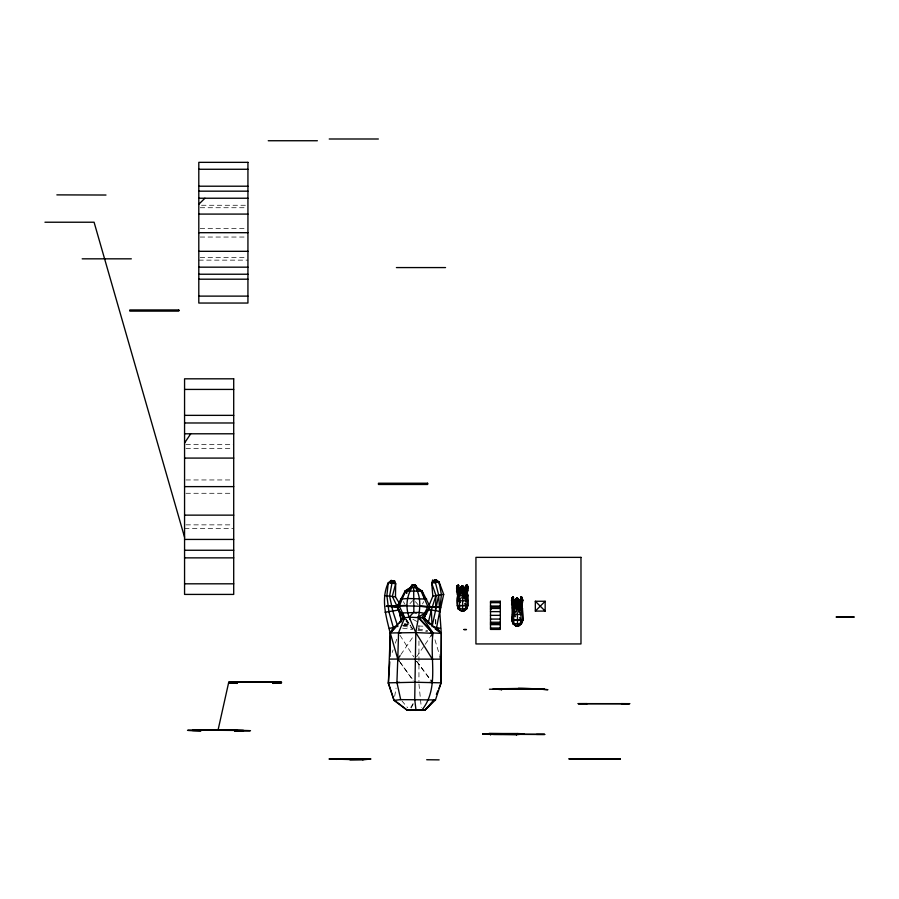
<?xml version="1.0" encoding="UTF-8"?>
<svg xmlns="http://www.w3.org/2000/svg" width="899" height="899" viewBox="0 0 899 899"><rect width="100%" height="100%" fill="white"/><g stroke="black" fill="none" stroke-linecap="round" stroke-linejoin="round"><path stroke-width="0.67" stroke-dasharray="4.5 3.37" d="M435.386 624.12L435.476 618.591M394.672 696.298L396.066 688.128M392.2 652.505L393.099 649.853M395.369 643.223L396.729 639.234M411.214 708.03L413.551 703.22M422.519 603.971L423.699 601.633M410.686 707.524L413.383 703.052M400.909 654.506L413.45 636.256M416.585 656.798L424.429 645.448M425.216 644.313L429.913 637.503M409.989 603.634L412.686 600.633M403.685 625.367L405.247 623.737L407.595 624.468L406.078 619.456M404.011 625.457L407.595 624.468L405.573 621.13M402.392 625.794L407.595 624.468L404.112 623.805M403.999 625.367L407.595 624.468L403.763 623.805M414.697 613.59L416.956 613.579M201.533 205.264L246.573 205.264M200.207 207.736L246.528 207.736M200.207 228.346L246.528 228.346M200.207 237.044L246.528 237.044M200.207 257.653L246.528 257.653M198.803 260.137L247.933 260.137M185.936 444.578L233.706 444.578M185.969 448.365L230.897 448.365M185.969 479.954L230.897 479.954M185.969 493.281L230.897 493.281M185.969 524.859L230.897 524.859M184.565 528.657L233.706 528.657M403.291 625.288L410.146 625.603M418.361 625.985L425.216 626.3M402.651 628.165L412.315 629.469M417.844 630.21L427.508 631.514M403.246 626.075L411.405 627.637M418.204 628.94L427.733 630.761M412.888 619.265L417.597 621.861M415.372 601.633L418.057 604.634M401.875 700.815L407.674 707.771M405.854 620.962L412.484 629.098M416.687 661.293L430.037 679.071M416.619 661.237L429.351 678.52M400.201 662.406L413.922 681.285M406.348 619.703L410.292 625.176M405.561 618.939L412.652 628.794M399.392 661.327L413.113 680.577M405.561 618.636L410.292 625.344M399.999 635.312L413.742 656.832M403.449 601.633L404.629 603.971M434.959 639.762L439.555 655.236M418.945 684.038L421.316 707.637M435.779 619.636L435.88 623.625M418.945 625.749L418.945 629.918M418.945 641.021L418.945 681.262"/><path stroke-width="1.35" d="M281.466 682.195L228.739 682.195L228.739 682.802L237.134 683.397L237.291 681.757L272.914 681.757L273.06 683.397L281.466 682.802L281.466 682.195L272.914 681.757L228.739 682.195L217.996 730.303M518.892 688.701L518.903 688.465C514.352 687.061 571.91 691.488 536.141 688.825L493.371 688.859L501.642 689.69M536.141 688.825L536.062 689.173M515.408 599.453L516.352 599.352L515.97 601.105C512.183 601.757 517.936 598.397 517.386 598.071L515.408 599.453L516.352 599.543L517.116 598.049L518.734 599.453L519.869 603.083L522.341 603.049L511.767 602.836L513.823 602.993L515.284 599.858L514.295 602.836L515.352 605.488L513.823 602.993L515.408 599.453L517.375 598.644L518.734 599.453L520.319 602.993L519.06 605.398L520.869 608.499L521.083 619.827L520.027 623.782L518.116 626.221L521.341 623.951L522.903 620.074L522.476 608.69L519.06 605.398L516.217 605.252L512.531 608.511L511.688 620.074L513.25 623.951L516.476 626.221L513.25 623.85L511.688 619.928C514.397 612.444 510.306 604.937 512.138 597.61L513.363 597.172L513.543 600.723L514.52 602.6M517.509 608.477L518.431 602.836L517.116 598.071L517.127 604.184L516.217 605.252L517.071 607.398M522.903 620.074L521.926 601.678M235.808 730.966C235.066 729.123 234.628 731.55 236.313 731.067L235.246 730.078L200.758 729.831L200.747 731.056C142.604 728.898 299.12 730.629 234.572 731.067M200.758 729.831L243.528 730.494C242.752 732.73 233.223 728.707 235.448 731.067M235.246 730.089L218.007 729.718M389.964 656.439L390.278 632.986L393.279 627.446L397.808 625.03L390.278 632.986L388.368 683.442L393.976 700.377L407.157 710.244L424.924 710.244L433.745 700.377L435.476 699.939L441.094 682.835L441.33 633.368L436.633 627.446L433.206 626.828M415.81 632.66L415.81 632.593C418.114 616.703 424.362 599.139 413.821 584.766C406.37 594.689 404.775 608.331 410.191 619.602M462.884 594.509L463.693 590.25L462.344 585.934C460.951 587.8 460.591 590.306 461.423 592.486C454.95 594.351 457.333 604.094 458.378 608.971L461.681 611.039L458.378 609.061L457.254 605.679L457.636 595.587L461.423 592.43L464.053 592.486L466.188 595.576L466.087 605.465L465.334 608.915L463.367 611.039L466.682 608.971L467.806 605.555L467.278 589.205M464.03 598.712L466.188 595.576L464.345 592.553L465.637 590.385L464.008 587.204L462.075 585.934L458.962 590.385L460.254 592.565L460.142 594.149L459.142 593.992L457.636 595.587L459.142 600.802L459.726 608.915L466.682 608.971L465.098 609.151M518.903 688.454L493.371 688.859L501.642 689.252M501.642 689.791L501.653 688.567M441.094 683.442L441.33 633.368L423.789 617.849L409.18 617.197L403.37 617.905L390.278 632.986L397.774 659.068L396.92 682.397L400.707 699.624L435.476 699.939L424.924 710.064L407.157 710.064L393.976 699.939L388.368 682.835L414.731 682.24L441.094 682.835L438.993 688.286M399.594 603.712L395.47 596.824L395.672 583.642L394.549 580.844L392.885 583.316L392.694 580.642L391.031 583.114L391.2 580.462L388.256 582.788C380.648 599.228 386.199 616.883 390.267 633.379M459.681 590.036L458.681 588.351L458.49 585.159L458.041 588.249L460.524 592.913M517.375 598.734L517.386 598.071L517.757 598.7L516.419 598.7L516.846 598.071L517.071 599.543L518.734 599.453L517.386 598.071L517.094 598.723M415.158 586.867L415.203 584.766L412.439 584.766L410.731 587.575L405.056 591.081L396.909 607.005L403.37 617.905L399.392 622.996M420.923 591.362L416.608 587.822L415.203 584.856L417.08 587.688L415.136 587.474L415.203 584.766L417.08 587.688L422.103 591.081L430.25 607.005L423.789 617.849L425.193 620.22L423.789 617.849L430.228 624.67M516.476 626.221C509.137 624.142 519.375 596.599 512.531 608.511L515.318 616.624M517.936 605.488L519.06 605.398L520.678 607.173L518.79 605.488C521.701 603.476 512.565 603.285 515.082 605.398L512.531 608.511L522.476 608.601L520.678 607.173L521.431 600.442L520.6 597.666L521.431 596.914L522.937 600.184L522.173 604.15L522.038 597.397L520.6 597.666L520.824 600.599L518.768 606.87M399.392 661.293L397.774 659.068L398.56 632.705L404.775 617.523L399.358 606.308L403.966 594.093M413.664 587.474L413.877 612.399M443.69 594.385L435.959 595.543L431.351 610.016L432.071 626.614L435.509 610.702L435.959 595.543L431.7 583.08L432.621 580.226L434.453 582.608L434.453 579.922L436.296 582.294L435.925 579.675L439.049 581.833L443.69 594.385L439.78 612.23L441.319 633.761L436.633 627.446L439.678 611.399L441.387 594.621L439.049 581.833L431.7 583.08L432.835 596.228L429.171 605.083M460.49 602.667L459.142 600.802L459.299 595.531L460.535 592.486L459.456 590.25L460.457 587.564L459.423 590.474L460.535 592.643L460.142 594.149L459.355 590.991L456.58 591.43L457.231 585.541L458.49 585.159L458.681 588.351L456.478 588.103L457.108 588.204L457.231 585.541L458.715 585.71M460.861 590.317L456.849 590.25L465.637 590.385L464.008 587.204L463.03 587.283L462.344 585.957L462.356 591.463M466.334 609.061L463.772 610.994L461.277 610.994L463.772 611.017L466.334 609.061L467.806 605.679L467.851 595.734L465.997 594.306L466.772 588.092L465.918 585.597L466.772 584.923L468.323 587.867L467.536 591.43L466.693 591.317L467.514 591.261L467.39 585.35L465.918 585.597L465.379 590.092M515.97 601.105C516.936 609.264 517.981 617.647 517.296 626.221M421.597 710.412L422.047 709.873C439.454 688.117 429.475 658.371 433.048 632.952L422.373 617.523L417.968 617.197L433.048 632.952L441.33 633.368L435.15 628.873M413.574 612.399L409.18 617.197L415.81 632.593L414.731 699.456L416.035 710.435M461.648 586.53L462.344 585.957L464.918 588.8L459.67 588.8M511.407 600.453L513.543 600.723L513.363 597.172L512.138 597.61L512.273 604.083L513.115 607.342L514.891 607.005C510.733 608.084 514.003 591.812 512.924 600.611L515.341 605.802M388.368 683.442L389.761 661.844M458.164 585.654L457.231 585.541M516.801 598.723L516.846 598.049L513.823 602.993L515.352 605.488M521.881 599.419L521.746 597.475M462.019 586.564L462.075 585.957C459.614 587.384 462.108 587.339 460.827 587.148L458.962 590.385L456.849 590.25M412.203 587.474C413.697 580.406 409.101 592.036 406.224 591.362L405.056 591.081L410.259 587.688L412.439 584.856L410.259 587.688L415.136 587.474M467.154 588.092L467.39 585.35L466.109 585.035L467.311 588.002L466.907 594.475L467.851 595.734L457.636 595.587M512.644 597.711L512.711 597.093M512.936 597.745L513.003 597.127M521.634 597.509L520.779 597.037L522.173 604.15M390.851 583.237L391.2 580.462L390.616 582.271M392.335 583.406L392.694 580.642L391.323 583.282L391.2 580.462M394.189 583.62L394.549 580.844L393.695 582.619M458.119 585.114C457.074 586.822 457.962 597.206 460.254 592.565L459.681 591.587L461.176 591.699L459.681 591.587M434.206 581.855L434.453 579.922L436.004 582.496L435.925 579.675L436.644 581.439M517.644 607.398L517.925 605.252L520.083 603.308L519.274 604.521L519.869 602.903L517.386 598.06L517.667 598.723M460.041 588.744L458.962 590.385L462.075 585.957L462.996 586.519L461.637 586.519L462.075 585.934L461.726 586.541M459.962 609.151L458.378 609.061L458.748 606.881M521.353 603.813L521.959 600.341M391.964 583.215L389.593 596.003L392.807 611.174L397.841 626.614M435.509 610.702L438.667 595.082L435.374 582.451M466.682 591.126L467.098 588.07M518.509 599.509L518.172 601.105C521.813 602.375 516.622 596.981 515.689 599.745M463.715 587.474L463.423 588.688L464.918 588.8M428.149 623.164L431.351 610.016L439.678 611.399L439.78 612.23L439.094 611.534L439.678 611.399L438.667 595.082M237.134 683.397L237.291 681.757M467.39 585.35L468.323 587.867L466.154 588.227L466.772 588.092L465.086 594.149L467.694 594.677L466.648 594.363M424.036 619.254L425.778 614.051M518.116 626.221L520.027 624.052L521.341 623.951L522.903 619.928L511.688 620.074M519.274 604.555L519.869 603.083M436.375 694.331L437.948 690.702M416.675 587.8L415.203 584.766L416.608 587.575L420.923 590.834L427.946 606.634L422.373 617.523M462.996 586.519L462.625 585.946L465.176 590.317L464.053 592.486L463.187 592.486L466.188 595.576L463.895 595.565M536.456 734.416L544.727 734.416L518.656 734.314M621.209 703.625L629.502 703.703L578.181 703.647L587.058 703.614M612.062 758.857L620.344 758.947L569.022 758.88L577.911 758.857M520.251 607.522L518.79 605.488L519.274 604.398L518.172 604.252M512.464 614.5L513.992 614.489L516.105 610.882M518.757 612.095L520.869 608.511L522.476 608.601L521.566 607.342L522.162 603.971L519.701 603.69M184.565 443.005L190.712 433.79M389.66 659.091L397.774 659.068L400.122 655.641M457.569 600.813L459.142 600.802L461.299 597.655M430.7 636.368L433.048 632.952L418.046 617.197L424.856 613.32L429.025 608.443L427.362 610.623M399.965 602.6L396.909 607.005L386.345 606.308C404.415 605.319 422.463 606.297 440.611 607.252L429.902 607.252M460.648 591.52L460.041 591.52L464.558 591.8L465.39 590.677L463.187 592.43L462.749 595.509L462.524 611.039M424.924 710.064L407.157 710.244L424.924 710.244L433.745 700.377M462.3 594.509L461.423 592.43L462.3 591.463M403.033 619.4L404.775 617.523M336.698 759.43L337.125 758.677L335.956 758.677L363.994 758.677L329.225 758.992L362.825 759.869L363.994 758.677L370.725 758.992L349.981 759.869M516.329 734.719L517.498 733.528L524.229 733.842L516.329 734.719L482.729 734.281L489.461 733.528L517.498 733.842L516.329 734.719L517.498 733.528L489.461 733.528L490.629 734.719L489.461 733.528M535.332 611.084L545.165 601.262L535.332 601.262L535.332 611.084L545.165 611.084L545.165 601.262M198.803 204.242L204.938 198.23M490.494 609.657L491.719 608.454M519.982 603.049L522.341 603.049M514.565 624.052L513.25 623.85L521.341 623.85L518.509 626.154L516.082 626.187L518.116 626.131M467.705 590.441L465.176 590.317M458.49 594.363L457.456 594.677L457.636 595.666M461.176 591.463C458.85 592.183 461.828 593.261 458.962 590.385L460.861 590.059M512.172 603.971L511.497 604.15L514.194 603.656L514.711 605.892L514.194 603.656M513.115 607.342L512.351 607.544L513.363 607.409M459.355 590.991L460.063 594.149L457.456 594.677L456.58 591.43L457.276 591.272M389.357 628.435L393.279 627.446L388.941 611.916L386.873 595.7L388.256 582.788L395.672 583.642L392.312 596.307L398.841 610.016L404.235 618.905M437.566 582.192L439.049 581.833L439.431 584.44M407.157 710.244L409.337 709.761L410.034 710.435L410.034 709.873M432.835 596.228L435.959 595.543M401.493 620.535L398.841 610.016L384.997 612.23M400.493 613.017L419.204 612.399L426.665 613.657M400.46 599.094L407.932 598.498L426.688 599.094M522.937 600.184L520.824 600.599L521.431 600.442L519.791 607.005L522.33 607.544L521.566 607.342L522.476 608.69M518.24 602.836L521.847 602.959M463.502 590.25L467.199 590.362M419.597 606.319L438.06 606.892M515.678 602.622L511.767 602.836M362.825 759.869L370.725 758.992L329.225 758.992M406.404 605.364L386.345 606.308M463.715 629.514L466.491 629.547L464.165 629.581M836.284 616.928L854.05 616.928M426.688 759.734L439.162 759.869M515.97 604.184L514.869 604.252L515.464 604.252M467.806 605.679L457.254 605.679M459.726 608.915L458.378 609.061M400.707 699.624L393.976 700.377M512.531 608.511L516.386 608.466M390.278 632.986L415.81 632.593L433.048 633.346L418.046 617.197M427.081 610.14L431.351 610.016M501.518 734.326L493.405 734.359L501.687 734.359M513.992 614.489L522.409 614.511L521.768 612.129M329.225 138.997L378.355 138.997M268.239 140.738L317.381 140.738M198.803 169.27L247.933 169.27M198.803 186.205L247.933 186.205M198.803 191.172L247.933 191.172M105.992 195.027L56.862 194.881M198.803 198.23L247.933 198.23M198.803 214.086L247.933 214.086M44.95 222.222L94.08 222.222L184.565 537.242M198.803 232.695L247.933 232.695M198.803 251.315L247.933 251.315M82.191 258.833L131.333 258.833M198.803 267.172L247.933 267.172M396.414 267.576L445.544 267.576M198.803 274.229L247.933 274.229M198.803 279.196L247.933 279.196M198.803 296.119L247.933 296.119M129.714 310.515L178.856 310.515M184.565 389.424L233.706 389.424M184.565 415.36L233.706 415.36M184.565 422.979L233.706 422.979M184.565 433.79L233.706 433.79M184.565 458.085L233.706 458.085M378.479 483.853L427.609 483.853M184.565 486.617L233.706 486.617M184.565 515.138L233.706 515.138M184.565 539.434L233.706 539.434M184.565 550.255L233.706 550.255M184.565 557.863L233.706 557.863M184.565 583.811L233.706 583.811M460.591 587.204L463.772 587.171M461.569 587.261L460.827 587.148M458.962 590.385L460.861 590.385L459.423 590.474M405.056 591.081L422.103 591.081L424.092 596.947M422.103 591.081L420.923 590.834M459.142 600.802L467.783 600.813L466.963 598.228M514.509 601.229L519.633 601.229M490.494 602.667L500.316 602.667M458.962 605.465L461.344 605.465M463.715 605.465L466.087 605.465L464.693 603.6M490.494 606.05L500.316 606.05M490.494 607.039L500.316 607.039M490.494 608.454L500.316 608.454M490.494 611.623L500.316 611.623M490.494 615.343L500.316 615.343M836.284 617.119L854.05 617.119M490.494 619.074L500.316 619.074M513.509 619.827L516.037 619.827M518.554 619.827L521.083 619.827L519.588 617.692M490.494 622.243L500.316 622.243M490.494 623.659L500.316 623.659M513.25 623.85L514.565 623.85M520.027 623.85L521.341 623.85M513.25 623.951L514.565 623.951M520.027 623.951L521.341 623.951M490.494 624.648L500.316 624.648M490.494 628.03L500.316 628.03M397.774 659.068L440.982 659.158M396.92 682.397L399.662 682.397M429.801 682.397L432.543 682.397L430.868 680.183M228.739 682.802L237.291 682.802M272.914 682.802L281.466 682.802M489.461 689.23L544.423 689.23L493.371 688.859M578.181 703.647L629.839 703.647M482.729 733.842L524.229 733.842M482.729 734.281L489.461 734.281M493.405 734.359L544.727 734.416M569.022 758.88L620.344 758.947M459.299 595.531L461.592 595.543M398.56 632.705L401.212 632.716M430.396 632.941L433.048 632.952L431.172 631.019M192.476 730.112L243.528 730.494M192.465 730.505L200.747 730.561M235.032 730.82L243.517 730.887M429.104 606.825L440.611 607.252M384.502 595.576L395.47 596.824M463.693 590.25L466.401 590.441M420.541 606.319L434.082 607.252M464.053 592.486L463.187 592.43L466.188 595.655L463.176 592.43L466.188 595.576M518.79 605.319L517.948 605.252L520.869 608.499L518.622 608.488L520.869 608.511L518.79 605.319L517.948 605.252L520.869 608.589M518.431 602.836L521.072 603.049M457.366 590.171L459.254 590.441M388.896 605.937L398.369 607.286M512.261 602.757L514.104 603.049M463.423 591.52L464.558 591.8M512.138 597.61L513.576 597.801M427.946 606.634L430.25 607.005M459.142 593.992L460.063 594.149M467.514 591.261L465.851 590.991L465.997 594.306L464.053 592.643M513.992 606.847L514.891 607.005M586.294 703.614L587.002 703.748M577.147 758.857L577.843 758.981M467.694 594.677L466.907 594.475L467.851 595.655L464.345 592.553L465.57 594.621M436.633 627.446L440.544 628.435M535.332 601.262L545.165 611.084M464.345 592.553L465.997 594.306M398.707 609.14L396.909 607.005L406.224 590.834L406.764 593.273L406.224 590.913M466.042 600.802L461.423 592.43M415.81 632.593L432.273 659.079M518.172 604.443L518.79 605.488M432.621 580.226L433.588 581.956M517.509 608.421L520.712 614.489M439.948 656.528L440.712 659.113M458.243 594.475L456.962 588.126M402.831 615.658L403.37 617.905L402.291 612.691M398.841 610.016L401.505 621.85M392.694 580.642L393.077 582.552M435.925 579.675L436.476 582.417M434.453 579.922L434.992 582.664M521.139 596.97L521.251 597.577M522.038 597.397L522.409 600.285M521.431 596.914L521.499 597.498M272.914 681.757L273.06 683.397M851.173 616.736L851.173 617.31M845.161 616.736L845.161 617.31M839.16 616.736L839.16 617.31M255.102 681.588L255.102 682.195M399.358 606.308L399.201 607.005L396.909 607.005L399.358 606.308M516.846 598.071L516.52 598.723L516.846 598.071M247.933 162.348L198.803 162.348L198.803 303.042L247.933 303.042L247.933 162.348M178.856 310.11L129.714 310.11L129.714 310.93L178.856 310.93L178.856 310.11M233.706 378.816L184.565 378.816L184.565 594.419L233.706 594.419L233.706 378.816M427.609 483.224L378.479 483.224L378.479 484.471L427.609 484.471L427.609 483.224M580.979 557.369L475.931 557.369L475.931 643.942L580.979 643.942L580.979 557.369M500.316 601.274L490.494 601.274L490.494 629.412L500.316 629.412L500.316 601.274M520.869 608.499L517.936 605.319L520.869 608.499M462.906 586.496L462.625 585.934L462.906 586.496"/></g></svg>
